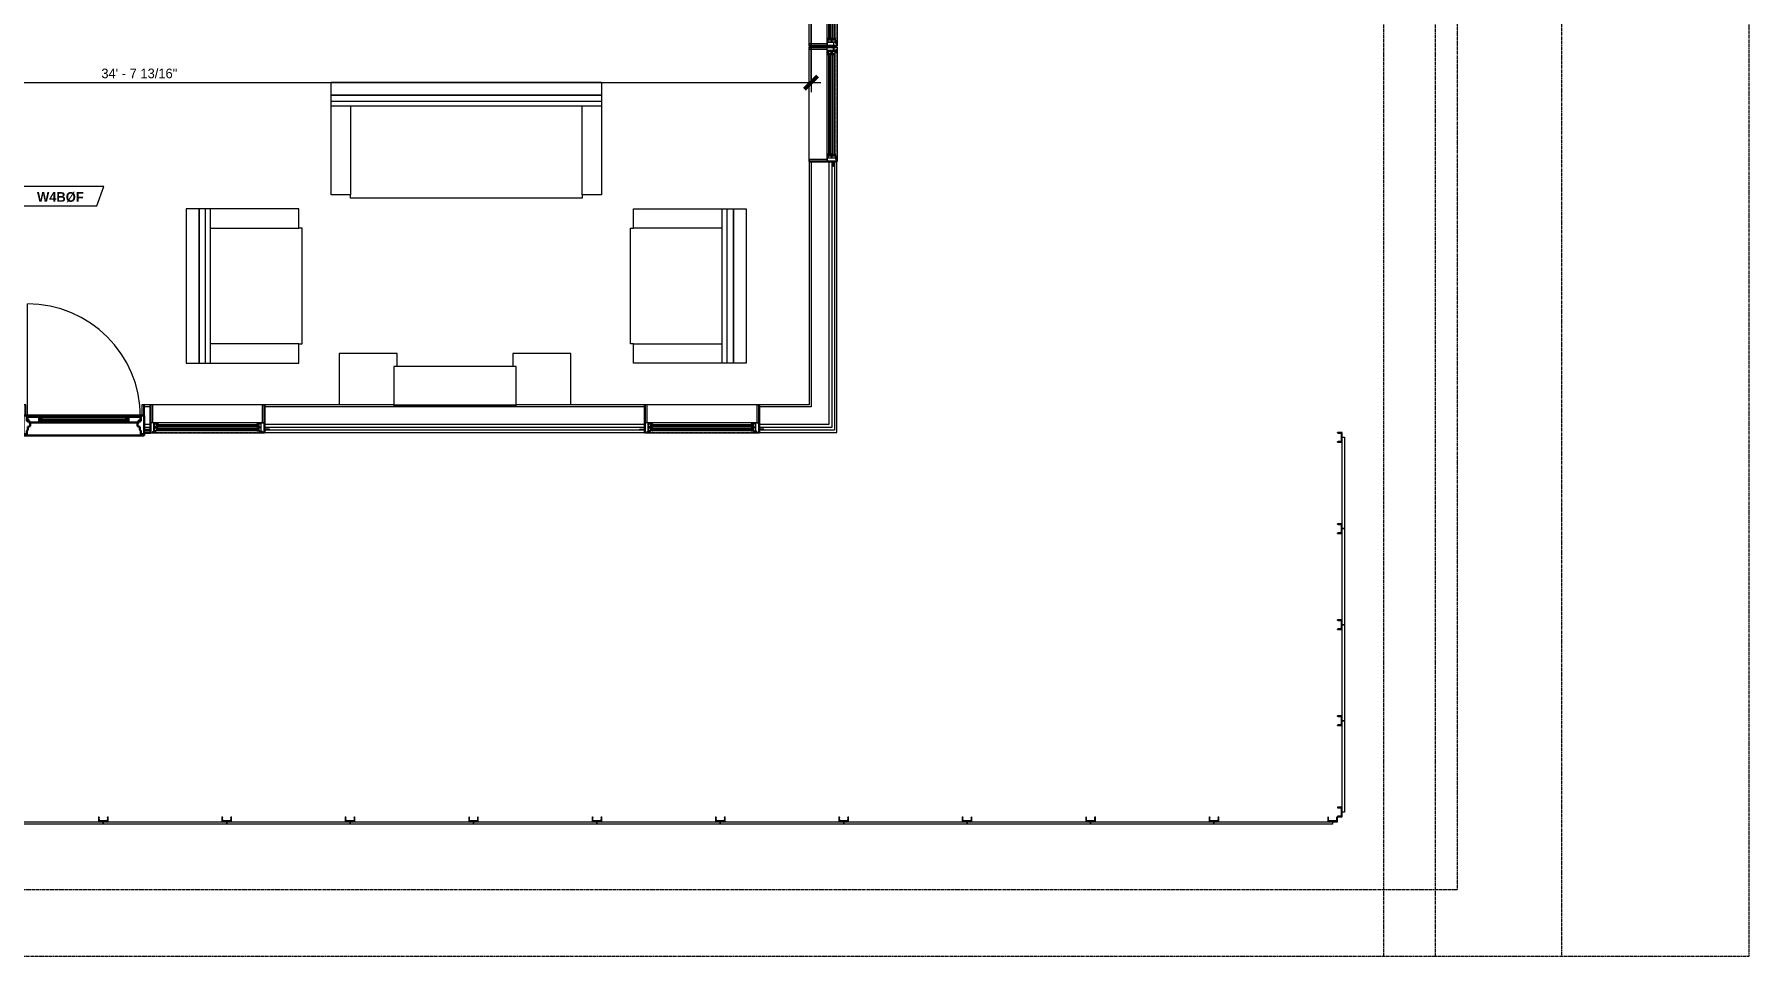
# Model space of a CAD drawing. Header units: inches. Extents: x -4010 to -1814, y 9846 to 12241.
# Drawn here: x -2346 to -1814, y 9846 to 10133 of the extents above; entities that cross this region are included whole.
import ezdxf

# ---------------------------------------------------------------- set-up
doc = ezdxf.new("R2010")
doc.units = ezdxf.units.IN
doc.header["$MEASUREMENT"] = 0
for name, pattern in [('Aligning Line 1_8_', [0.25, 0.125, -0.125]), ('Aligning Line 1_8__2_', [0.25, 0.125, -0.125]), ('Dash', [0.25, 0.125, -0.125])]:
    doc.linetypes.add(name, pattern=pattern)
for name, color, linetype, lineweight in [('0-1', 7, 'Continuous', 5), ('0-2', 7, 'Continuous', 9), ('A-ANNO-DIMS', 211, 'Continuous', 9), ('A-ANNO-DIMS-32', 211, 'Continuous', 9), ('A-DETL-GENF-HDLN-1', 7, 'Dash', 9), ('A-DETL-GENF-HDLN-2', 1, 'Continuous', 18), ('A-DOOR-1', 7, 'Continuous', 9), ('A-DOOR-2', 10, 'Continuous', 30), ('A-DOOR-FRAM-1', 7, 'Continuous', 9), ('A-DOOR-FRAM-2', 10, 'Continuous', 30), ('A-DOOR-GLAZ-1', 7, 'Continuous', 9), ('A-GLAZ', 151, 'Continuous', 18), ('A-GLAZ-1', 10, 'Continuous', 30), ('A-GLAZ-2', 7, 'Continuous', 9), ('A-GLAZ-CURT-1', 7, 'Continuous', 9), ('A-GLAZ-CWMG-1', 7, 'Continuous', 9), ('A-WALL-1', 7, 'Continuous', 9), ('A-WALL-2', 250, 'Continuous', 18), ('A-WALL-IDEN', 211, 'Continuous', 9), ('G-ANNO-SYMB', 111, 'Aligning Line 1_8_', 9), ('G-ANNO-SYMB-1', 147, 'Aligning Line 1_8_', 9), ('G-ANNO-SYMB-2', 147, 'Aligning Line 1_8__2_', 9), ('I-FURN', 30, 'Continuous', 9)]:
    doc.layers.add(name, color=color, linetype=linetype, lineweight=lineweight)
doc.styles.add('Century Gothic', font='ufonts.com_century-gothic.ttf', dxfattribs={"height": 3})
doc.styles.add('Century Gothic_B_1', font='GOTHICB.TTF', dxfattribs={"height": 3})
doc.dimstyles.new('OD_1__HACK_2', dxfattribs={"dimscale": 12, "dimtxt": 3.132505, "dimasz": 0.333333, "dimexe": 0.25, "dimexo": 0.166667, "dimgap": 0.041667, "dimtad": 1, "dimdec": 4, "dimrnd": 0.0625, "dimzin": 3, "dimdsep": 46, "dimlunit": 4, "dimtxsty": 'Century Gothic', "dimblk1": 'OBLIQUE', "dimblk2": 'OBLIQUE', "dimsah": 1, "dimcen": 0.09, "dimdle": 0.25, "dimazin": 0, "dimtfac": 1, "dimtdec": 4, "dimtix": 1, "dimtmove": 0, "dimatfit": 3, "dimfxl": 1, "dimtvp": 1, "dimtfill": 1, "dimfrac": 2, "dimtolj": 1, "dimtzin": 0, "dimarcsym": 2})

# ---------------------------------------------------------------- blocks, each defined once
blk = doc.blocks.new('Bayer Built Door - 37-1_2__ x 81-3_4__ - 1st floor-3089957-UNIT PLANS - 1ST FLOOR')
at = {"layer": 'A-DOOR-1'}
blk.add_line((17.56, -0.53), (17.56, -35.66), dxfattribs=at)
blk.add_arc((17.56, -0.53), 35.13, 180, 270, dxfattribs=at)
at = {"layer": 'A-DOOR-2'}
for p, q in [((-16.95, 0.54), (-17.56, 0.53)), ((-17.56, 0.53), (-17.56, -0.53)), ((-16.95, 1.19), (-16.95, 0.54)), ((-16.95, 1.19), (-13.13, 1.19)), ((-13.87, 0.78), (-13.13, 0.78)), ((-13.87, -0.53), (-13.87, 0.78)), ((-13.13, 0.03), (-13.87, 0.03)), ((-13.13, 0.87), (-13.16, 1.19)), ((13.12, 1.19), (-13.13, 1.19)), ((-13.13, 0.78), (-13.13, 0.87)), ((-13.13, -0.03), (-13.13, 0.03)), ((13.12, 0.87), (13.16, 1.19)), ((13.12, 0.78), (13.12, 0.87)), ((13.87, 0.78), (13.12, 0.78)), ((13.12, 0.03), (13.87, 0.03)), ((13.12, -0.03), (13.12, 0.03)), ((16.95, 1.19), (13.12, 1.19)), ((13.87, -0.53), (13.87, 0.78)), ((16.95, 1.19), (16.95, 0.54)), ((16.95, 0.54), (17.56, 0.53)), ((17.56, 0.53), (17.56, -0.53)), ((-17.56, -0.53), (-13.13, -0.53)), ((-13.87, -0.47), (-13.36, -0.47)), ((-13.87, -0.53), (-13.87, -0.47)), ((-13.36, -0.47), (-13.16, -0.22)), ((-13.16, -0.22), (-13.13, -0.03)), ((13.12, -0.53), (-13.13, -0.53)), ((13.16, -0.22), (13.12, -0.03)), ((17.56, -0.53), (13.12, -0.53)), ((13.36, -0.47), (13.16, -0.22)), ((13.87, -0.47), (13.36, -0.47)), ((13.87, -0.53), (13.87, -0.47))]:
    blk.add_line(p, q, dxfattribs=at)
at = {"layer": 'A-DOOR-FRAM-1'}
for p, q in [((-18, -1), (-18.63, -1)), ((-18.63, -1), (-18.63, -4.31)), ((-18.63, -4.31), (-18, -4.31)), ((-18, -4.31), (-18, -1)), ((18.62, -1), (18, -1)), ((18, -1), (18, -4.31)), ((18, -4.31), (18.62, -4.31)), ((18.62, -4.31), (18.62, -1))]:
    blk.add_line(p, q, dxfattribs=at)
at = {"layer": 'A-DOOR-FRAM-2'}
for p, q in [((-20.38, 3.56), (-18.75, 3.56)), ((18.75, 5.22), (-18.75, 5.22)), ((-18.75, 5.22), (-18.75, 4.31)), ((-18.75, 4.87), (-18.75, -1)), ((-18.75, 4.87), (-17.72, 4.87)), ((-17.72, 3.75), (-17.72, 4.87)), ((-17.38, 3.51), (-17.72, 3.75)), ((-17.72, 0.78), (-17.14, 0.78)), ((-17.72, -1), (-17.72, 0.78)), ((-17.38, 2.51), (-17.38, 3.51)), ((-16.69, 2.36), (-17.38, 2.51)), ((-17.14, 0.78), (-17.14, 1.22)), ((-17.14, 1.22), (-16.69, 1.22)), ((-16.69, 1.22), (-16.69, 2.36)), ((16.69, 2.36), (17.38, 2.51)), ((16.69, 1.22), (16.69, 2.36)), ((17.14, 1.22), (16.69, 1.22)), ((17.14, 0.78), (17.14, 1.22)), ((17.72, 0.78), (17.14, 0.78)), ((17.38, 3.51), (17.72, 3.75)), ((17.38, 2.51), (17.38, 3.51)), ((17.72, 3.75), (17.72, 4.87)), ((18.75, 4.87), (17.72, 4.87)), ((17.72, -1), (17.72, 0.78)), ((18.75, 4.31), (18.75, 5.22)), ((18.75, 4.87), (18.75, -1)), ((20.37, 3.56), (18.75, 3.56)), ((-18.37, -1), (-18.75, -1)), ((-18.75, -1), (-17.72, -1)), ((-18.75, -1), (-18.63, -1)), ((-18, -1), (18, -1)), ((18.75, -1), (17.72, -1)), ((18.62, -1), (18.75, -1))]:
    blk.add_line(p, q, dxfattribs=at)
at = {"layer": 'A-DOOR-GLAZ-1'}
for p, q in [((-13.13, 0.62), (-13.87, 0.62)), ((-13.87, 0.19), (-13.13, 0.19)), ((-13.66, 0.62), (-13.66, 0.19)), ((13.12, 0.78), (-13.13, 0.78)), ((13.12, 0.62), (-13.13, 0.62)), ((13.12, 0.19), (-13.13, 0.19)), ((13.12, 0.03), (-13.13, 0.03)), ((13.12, 0.62), (13.87, 0.62)), ((13.87, 0.19), (13.12, 0.19)), ((13.66, 0.62), (13.66, 0.19))]:
    blk.add_line(p, q, dxfattribs=at)
blk = doc.blocks.new('Window-Double_Hung-Marvin-Essential - ESDH3066 - 1st Floor-3090191-UNIT PLANS - 1ST FLOOR')
at = {"layer": 'A-DETL-GENF-HDLN-1'}
blk.add_line((16.1, 4.34), (-16.5, 4.34), dxfattribs=at)
at = {"layer": 'A-DETL-GENF-HDLN-2'}
for p, q in [((-19.25, 3.36), (-19.25, 3.31)), ((-17.75, 3.36), (-19.25, 3.36)), ((-19.25, 3.31), (-17.9, 3.31)), ((-17.9, 3.31), (-17.9, 3.2)), ((-17.9, 3.2), (-17.75, 3.2)), ((-17.75, 4.41), (-17.16, 4.41)), ((-17.75, 4.41), (-17.75, 1.31)), ((-16.72, 1.31), (-17.75, 1.31)), ((-17.08, 4), (-17.16, 4.41)), ((-17.13, 1.28), (-17.13, -4.31)), ((-17.08, 4), (-16.19, 4)), ((-16.85, 4.37), (-16.85, 4)), ((-16.3, 4.37), (-16.85, 4.37)), ((-16.38, 3.9), (-16.72, 3.9)), ((-16.72, 3.9), (-16.72, 1.31)), ((-15.34, 3.81), (-16.56, 3.81)), ((-16.56, 2.87), (-16.56, 3.81)), ((-16.56, 2.87), (-15.34, 2.87)), ((-15.34, 2.59), (-16.56, 2.59)), ((-16.56, 1.66), (-16.56, 2.59)), ((-16.56, 1.66), (-15.34, 1.66)), ((-16.38, 4), (-16.38, 3.9)), ((-16.3, 4.14), (-16.3, 4.37)), ((-16.18, 4.14), (-16.3, 4.14)), ((-16.19, 4.09), (-16.1, 4.09)), ((-16.19, 4), (-16.19, 4.09)), ((-16.18, 4.34), (-16.1, 4.34)), ((-16.18, 4.34), (-16.18, 4.14)), ((-16.1, 4.09), (-16.1, 4.34)), ((-15.94, 2.99), (-15.94, 3.71)), ((-15.94, 3.71), (-15.28, 3.71)), ((-15.28, 2.99), (-15.94, 2.99)), ((-15.94, 1.77), (-15.94, 2.49)), ((-15.94, 2.49), (-15.28, 2.49)), ((-15.28, 1.77), (-15.94, 1.77)), ((-15.84, 3.01), (-15.84, 3.7)), ((-15.84, 1.79), (-15.84, 2.48)), ((-15.54, 3.13), (-15.54, 3.57)), ((-15.54, 1.92), (-15.54, 2.35)), ((-15.34, 3.81), (-15.28, 3.75)), ((-15.34, 2.87), (-15.28, 2.94)), ((-15.34, 2.59), (-15.28, 2.53)), ((-15.34, 1.66), (-15.28, 1.72)), ((-15.28, 3.71), (-15.28, 3.75)), ((-15.28, 2.94), (-15.28, 2.99)), ((-15.28, 2.49), (-15.28, 2.53)), ((-15.28, 1.72), (-15.28, 1.77)), ((15.34, 3.81), (15.28, 3.75)), ((15.28, 3.71), (15.28, 3.75)), ((15.94, 3.71), (15.28, 3.71)), ((15.28, 2.94), (15.28, 2.99)), ((15.28, 2.99), (15.94, 2.99)), ((15.34, 2.87), (15.28, 2.94)), ((15.34, 2.59), (15.28, 2.53)), ((15.28, 2.49), (15.28, 2.53)), ((15.94, 2.49), (15.28, 2.49)), ((15.28, 1.72), (15.28, 1.77)), ((15.28, 1.77), (15.94, 1.77)), ((15.34, 1.66), (15.28, 1.72)), ((15.34, 3.81), (16.56, 3.81)), ((16.56, 2.87), (15.34, 2.87)), ((15.34, 2.59), (16.56, 2.59)), ((16.56, 1.66), (15.34, 1.66)), ((15.54, 3.13), (15.54, 3.57)), ((15.54, 1.92), (15.54, 2.35)), ((15.84, 3.01), (15.84, 3.7)), ((15.84, 1.79), (15.84, 2.48)), ((15.94, 2.99), (15.94, 3.71)), ((15.94, 1.77), (15.94, 2.49)), ((16.18, 4.34), (16.1, 4.34)), ((16.1, 4.09), (16.1, 4.34)), ((16.19, 4.09), (16.1, 4.09)), ((16.18, 4.34), (16.18, 4.14)), ((16.18, 4.14), (16.3, 4.14)), ((16.19, 4), (16.19, 4.09)), ((17.08, 4), (16.19, 4)), ((16.3, 4.14), (16.3, 4.37)), ((16.3, 4.37), (16.85, 4.37)), ((16.38, 4), (16.38, 3.9)), ((16.38, 3.9), (16.72, 3.9)), ((16.56, 2.87), (16.56, 3.81)), ((16.56, 1.66), (16.56, 2.59)), ((16.72, 3.9), (16.72, 1.31)), ((16.72, 1.31), (17.75, 1.31)), ((16.85, 4.37), (16.85, 4)), ((17.08, 4), (17.16, 4.41)), ((17.12, -4.31), (17.12, 1.28)), ((17.75, 4.41), (17.16, 4.41)), ((17.75, 4.41), (17.75, 1.31)), ((17.75, 3.36), (19.25, 3.36)), ((17.9, 3.2), (17.75, 3.2)), ((17.9, 3.31), (17.9, 3.2)), ((19.25, 3.31), (17.9, 3.31)), ((19.25, 3.36), (19.25, 3.31)), ((-17.13, -4.31), (-17.75, -4.31)), ((17.12, -4.31), (17.75, -4.31))]:
    blk.add_line(p, q, dxfattribs=at)
at = {"layer": 'A-GLAZ'}
for p, q in [((15.84, 3.7), (-15.84, 3.7)), ((15.84, 3.57), (-15.84, 3.57)), ((15.84, 3.13), (-15.84, 3.13)), ((15.84, 3.01), (-15.84, 3.01)), ((15.84, 2.48), (-15.84, 2.48)), ((15.84, 2.35), (-15.84, 2.35)), ((15.84, 1.92), (-15.84, 1.92)), ((15.84, 1.79), (-15.84, 1.79))]:
    blk.add_line(p, q, dxfattribs=at)
at = {"layer": 'A-GLAZ-1'}
for p, q in [((-17.75, 4.41), (-17.75, 1.31)), ((-17.75, 1.28), (-17.75, -4.31)), ((17.75, 1.31), (17.75, 4.41)), ((17.75, -4.31), (17.75, 1.28))]:
    blk.add_line(p, q, dxfattribs=at)
at = {"layer": 'A-GLAZ-2'}
for p, q in [((17.75, 4.41), (-17.75, 4.41)), ((-17.75, 1.31), (17.75, 1.31)), ((19.62, 4.56), (17.75, 4.56)), ((17.75, 4.56), (17.75, 4.41)), ((17.75, 4.31), (19.62, 4.31)), ((19.62, 4.31), (19.62, 4.56)), ((-17.75, -4.31), (17.75, -4.31))]:
    blk.add_line(p, q, dxfattribs=at)
blk = doc.blocks.new('Window-Double_Hung-Marvin-Essential - ESDH3066 - 1st Floor-3090113-UNIT PLANS - 1ST FLOOR')
at = {"layer": 'A-DETL-GENF-HDLN-1'}
blk.add_line((16.1, 4.34), (-16.5, 4.34), dxfattribs=at)
at = {"layer": 'A-DETL-GENF-HDLN-2'}
for p, q in [((-19.25, 3.36), (-19.25, 3.31)), ((-17.75, 3.36), (-19.25, 3.36)), ((-19.25, 3.31), (-17.9, 3.31)), ((-17.9, 3.31), (-17.9, 3.2)), ((-17.9, 3.2), (-17.75, 3.2)), ((-17.75, 4.41), (-17.16, 4.41)), ((-17.75, 4.41), (-17.75, 1.31)), ((-16.72, 1.31), (-17.75, 1.31)), ((-17.08, 4), (-17.16, 4.41)), ((-17.13, 1.28), (-17.13, -4.31)), ((-17.08, 4), (-16.19, 4)), ((-16.85, 4.37), (-16.85, 4)), ((-16.3, 4.37), (-16.85, 4.37)), ((-16.38, 3.9), (-16.72, 3.9)), ((-16.72, 3.9), (-16.72, 1.31)), ((-15.34, 3.81), (-16.56, 3.81)), ((-16.56, 2.87), (-16.56, 3.81)), ((-16.56, 2.87), (-15.34, 2.87)), ((-15.34, 2.59), (-16.56, 2.59)), ((-16.56, 1.66), (-16.56, 2.59)), ((-16.56, 1.66), (-15.34, 1.66)), ((-16.38, 4), (-16.38, 3.9)), ((-16.3, 4.14), (-16.3, 4.37)), ((-16.18, 4.14), (-16.3, 4.14)), ((-16.19, 4.09), (-16.1, 4.09)), ((-16.19, 4), (-16.19, 4.09)), ((-16.18, 4.34), (-16.1, 4.34)), ((-16.18, 4.34), (-16.18, 4.14)), ((-16.1, 4.09), (-16.1, 4.34)), ((-15.94, 2.99), (-15.94, 3.71)), ((-15.94, 3.71), (-15.28, 3.71)), ((-15.28, 2.99), (-15.94, 2.99)), ((-15.94, 1.77), (-15.94, 2.49)), ((-15.94, 2.49), (-15.28, 2.49)), ((-15.28, 1.77), (-15.94, 1.77)), ((-15.84, 3.01), (-15.84, 3.7)), ((-15.84, 1.79), (-15.84, 2.48)), ((-15.54, 3.13), (-15.54, 3.57)), ((-15.54, 1.92), (-15.54, 2.35)), ((-15.34, 3.81), (-15.28, 3.75)), ((-15.34, 2.87), (-15.28, 2.94)), ((-15.34, 2.59), (-15.28, 2.53)), ((-15.34, 1.66), (-15.28, 1.72)), ((-15.28, 3.71), (-15.28, 3.75)), ((-15.28, 2.94), (-15.28, 2.99)), ((-15.28, 2.49), (-15.28, 2.53)), ((-15.28, 1.72), (-15.28, 1.77)), ((15.34, 3.81), (15.28, 3.75)), ((15.28, 3.71), (15.28, 3.75)), ((15.94, 3.71), (15.28, 3.71)), ((15.28, 2.94), (15.28, 2.99)), ((15.28, 2.99), (15.94, 2.99)), ((15.34, 2.87), (15.28, 2.94)), ((15.34, 2.59), (15.28, 2.53)), ((15.28, 2.49), (15.28, 2.53)), ((15.94, 2.49), (15.28, 2.49)), ((15.28, 1.72), (15.28, 1.77)), ((15.28, 1.77), (15.94, 1.77)), ((15.34, 1.66), (15.28, 1.72)), ((15.34, 3.81), (16.56, 3.81)), ((16.56, 2.87), (15.34, 2.87)), ((15.34, 2.59), (16.56, 2.59)), ((16.56, 1.66), (15.34, 1.66)), ((15.54, 3.13), (15.54, 3.57)), ((15.54, 1.92), (15.54, 2.35)), ((15.84, 3.01), (15.84, 3.7)), ((15.84, 1.79), (15.84, 2.48)), ((15.94, 2.99), (15.94, 3.71)), ((15.94, 1.77), (15.94, 2.49)), ((16.18, 4.34), (16.1, 4.34)), ((16.1, 4.09), (16.1, 4.34)), ((16.19, 4.09), (16.1, 4.09)), ((16.18, 4.34), (16.18, 4.14)), ((16.18, 4.14), (16.3, 4.14)), ((16.19, 4), (16.19, 4.09)), ((17.08, 4), (16.19, 4)), ((16.3, 4.14), (16.3, 4.37)), ((16.3, 4.37), (16.85, 4.37)), ((16.38, 4), (16.38, 3.9)), ((16.38, 3.9), (16.72, 3.9)), ((16.56, 2.87), (16.56, 3.81)), ((16.56, 1.66), (16.56, 2.59)), ((16.72, 3.9), (16.72, 1.31)), ((16.72, 1.31), (17.75, 1.31)), ((16.85, 4.37), (16.85, 4)), ((17.08, 4), (17.16, 4.41)), ((17.12, -4.31), (17.12, 1.28)), ((17.75, 4.41), (17.16, 4.41)), ((17.75, 4.41), (17.75, 1.31)), ((17.75, 3.36), (19.25, 3.36)), ((17.9, 3.2), (17.75, 3.2)), ((17.9, 3.31), (17.9, 3.2)), ((19.25, 3.31), (17.9, 3.31)), ((19.25, 3.36), (19.25, 3.31)), ((-17.13, -4.31), (-17.75, -4.31)), ((17.12, -4.31), (17.75, -4.31))]:
    blk.add_line(p, q, dxfattribs=at)
at = {"layer": 'A-GLAZ'}
for p, q in [((15.84, 3.7), (-15.84, 3.7)), ((15.84, 3.57), (-15.84, 3.57)), ((15.84, 3.13), (-15.84, 3.13)), ((15.84, 3.01), (-15.84, 3.01)), ((15.84, 2.48), (-15.84, 2.48)), ((15.84, 2.35), (-15.84, 2.35)), ((15.84, 1.92), (-15.84, 1.92)), ((15.84, 1.79), (-15.84, 1.79))]:
    blk.add_line(p, q, dxfattribs=at)
at = {"layer": 'A-GLAZ-1'}
for p, q in [((-17.75, 4.41), (-17.75, 1.31)), ((-17.75, 1.28), (-17.75, -4.31)), ((17.75, 1.31), (17.75, 4.41)), ((17.75, -4.31), (17.75, 1.28))]:
    blk.add_line(p, q, dxfattribs=at)
at = {"layer": 'A-GLAZ-2'}
for p, q in [((17.75, 4.41), (-17.75, 4.41)), ((-17.75, 1.31), (17.75, 1.31)), ((-17.75, -4.31), (17.75, -4.31))]:
    blk.add_line(p, q, dxfattribs=at)
blk = doc.blocks.new('Window-Double_Hung-Marvin-Essential - ESDH3066 - 1st Floor-V9-UNIT PLANS - 1ST FLOOR')
at = {"layer": 'A-DETL-GENF-HDLN-1'}
blk.add_line((16.1, -4.34), (-16.5, -4.34), dxfattribs=at)
at = {"layer": 'A-DETL-GENF-HDLN-2'}
for p, q in [((-17.13, 4.31), (-17.75, 4.31)), ((-17.13, -1.28), (-17.13, 4.31)), ((17.12, 4.31), (17.75, 4.31)), ((17.12, 4.31), (17.12, -1.28)), ((-19.25, -3.36), (-19.25, -3.31)), ((-19.25, -3.31), (-17.9, -3.31)), ((-17.75, -3.36), (-19.25, -3.36)), ((-17.9, -3.31), (-17.9, -3.2)), ((-17.9, -3.2), (-17.75, -3.2)), ((-16.72, -1.31), (-17.75, -1.31)), ((-17.75, -4.41), (-17.75, -1.31)), ((-17.75, -4.41), (-17.16, -4.41)), ((-17.08, -4), (-17.16, -4.41)), ((-17.08, -4), (-16.19, -4)), ((-16.85, -4.37), (-16.85, -4)), ((-16.3, -4.37), (-16.85, -4.37)), ((-16.72, -3.9), (-16.72, -1.31)), ((-16.38, -3.9), (-16.72, -3.9)), ((-16.56, -1.66), (-15.34, -1.66)), ((-16.56, -1.66), (-16.56, -2.59)), ((-15.34, -2.59), (-16.56, -2.59)), ((-16.56, -2.88), (-15.34, -2.88)), ((-16.56, -2.88), (-16.56, -3.81)), ((-15.34, -3.81), (-16.56, -3.81)), ((-16.38, -4), (-16.38, -3.9)), ((-16.18, -4.14), (-16.3, -4.14)), ((-16.3, -4.14), (-16.3, -4.37)), ((-16.19, -4), (-16.19, -4.09)), ((-16.19, -4.09), (-16.1, -4.09)), ((-16.18, -4.34), (-16.18, -4.14)), ((-16.18, -4.34), (-16.1, -4.34)), ((-16.1, -4.09), (-16.1, -4.34)), ((-15.28, -1.77), (-15.94, -1.77)), ((-15.94, -1.77), (-15.94, -2.49)), ((-15.94, -2.49), (-15.28, -2.49)), ((-15.28, -2.99), (-15.94, -2.99)), ((-15.94, -2.99), (-15.94, -3.71)), ((-15.94, -3.71), (-15.28, -3.71)), ((-15.84, -1.79), (-15.84, -2.48)), ((-15.84, -3.01), (-15.84, -3.7)), ((-15.54, -1.92), (-15.54, -2.35)), ((-15.54, -3.13), (-15.54, -3.57)), ((-15.34, -1.66), (-15.28, -1.72)), ((-15.34, -2.59), (-15.28, -2.53)), ((-15.34, -2.88), (-15.28, -2.94)), ((-15.34, -3.81), (-15.28, -3.75)), ((-15.28, -1.72), (-15.28, -1.77)), ((-15.28, -2.49), (-15.28, -2.53)), ((-15.28, -2.94), (-15.28, -2.99)), ((-15.28, -3.71), (-15.28, -3.75)), ((15.34, -1.66), (15.28, -1.72)), ((15.28, -1.72), (15.28, -1.77)), ((15.28, -1.77), (15.94, -1.77)), ((15.28, -2.49), (15.28, -2.53)), ((15.94, -2.49), (15.28, -2.49)), ((15.34, -2.59), (15.28, -2.53)), ((15.34, -2.88), (15.28, -2.94)), ((15.28, -2.94), (15.28, -2.99)), ((15.28, -2.99), (15.94, -2.99)), ((15.28, -3.71), (15.28, -3.75)), ((15.94, -3.71), (15.28, -3.71)), ((15.34, -3.81), (15.28, -3.75)), ((16.56, -1.66), (15.34, -1.66)), ((15.34, -2.59), (16.56, -2.59)), ((16.56, -2.88), (15.34, -2.88)), ((15.34, -3.81), (16.56, -3.81)), ((15.54, -1.92), (15.54, -2.35)), ((15.54, -3.13), (15.54, -3.57)), ((15.84, -1.79), (15.84, -2.48)), ((15.84, -3.01), (15.84, -3.7)), ((15.94, -1.77), (15.94, -2.49)), ((15.94, -2.99), (15.94, -3.71)), ((16.19, -4.09), (16.1, -4.09)), ((16.1, -4.09), (16.1, -4.34)), ((16.18, -4.34), (16.1, -4.34)), ((16.18, -4.34), (16.18, -4.14)), ((16.18, -4.14), (16.3, -4.14)), ((17.08, -4), (16.19, -4)), ((16.19, -4), (16.19, -4.09)), ((16.3, -4.14), (16.3, -4.37)), ((16.3, -4.37), (16.85, -4.37)), ((16.38, -4), (16.38, -3.9)), ((16.38, -3.9), (16.72, -3.9)), ((16.56, -1.66), (16.56, -2.59)), ((16.56, -2.88), (16.56, -3.81)), ((16.72, -3.9), (16.72, -1.31)), ((16.72, -1.31), (17.75, -1.31)), ((16.85, -4.37), (16.85, -4)), ((17.08, -4), (17.16, -4.41)), ((17.75, -4.41), (17.16, -4.41)), ((17.75, -4.41), (17.75, -1.31)), ((17.9, -3.2), (17.75, -3.2)), ((17.75, -3.36), (19.25, -3.36)), ((17.9, -3.31), (17.9, -3.2)), ((19.25, -3.31), (17.9, -3.31)), ((19.25, -3.36), (19.25, -3.31))]:
    blk.add_line(p, q, dxfattribs=at)
at = {"layer": 'A-GLAZ'}
for p, q in [((15.84, -1.79), (-15.84, -1.79)), ((15.84, -1.92), (-15.84, -1.92)), ((15.84, -2.35), (-15.84, -2.35)), ((15.84, -2.48), (-15.84, -2.48)), ((15.84, -3.01), (-15.84, -3.01)), ((15.84, -3.13), (-15.84, -3.13)), ((15.84, -3.57), (-15.84, -3.57)), ((15.84, -3.7), (-15.84, -3.7))]:
    blk.add_line(p, q, dxfattribs=at)
at = {"layer": 'A-GLAZ-1'}
for p, q in [((-17.75, -1.28), (-17.75, 4.31)), ((17.75, 4.31), (17.75, -1.28)), ((-17.75, -4.41), (-17.75, -1.31)), ((17.75, -1.31), (17.75, -4.41))]:
    blk.add_line(p, q, dxfattribs=at)
at = {"layer": 'A-GLAZ-2'}
for p, q in [((-17.75, 4.31), (17.75, 4.31)), ((-17.75, -1.31), (17.75, -1.31)), ((17.75, -4.41), (-17.75, -4.41)), ((17.75, -4.31), (18.25, -4.31)), ((17.75, -4.56), (17.75, -4.41)), ((19.62, -4.56), (17.75, -4.56)), ((19.62, -4.41), (19.62, -4.56))]:
    blk.add_line(p, q, dxfattribs=at)
blk = doc.blocks.new('Window-Double_Hung-Marvin-Essential - ESDH3066 - 1st Floor-3090114-UNIT PLANS - 1ST FLOOR')
at = {"layer": 'A-DETL-GENF-HDLN-1'}
blk.add_line((16.1, -4.34), (-16.5, -4.34), dxfattribs=at)
at = {"layer": 'A-DETL-GENF-HDLN-2'}
for p, q in [((-17.13, 4.31), (-17.75, 4.31)), ((-17.13, -1.28), (-17.13, 4.31)), ((17.12, 4.31), (17.75, 4.31)), ((17.12, 4.31), (17.12, -1.28)), ((-19.25, -3.36), (-19.25, -3.31)), ((-19.25, -3.31), (-17.9, -3.31)), ((-17.75, -3.36), (-19.25, -3.36)), ((-17.9, -3.31), (-17.9, -3.2)), ((-17.9, -3.2), (-17.75, -3.2)), ((-16.72, -1.31), (-17.75, -1.31)), ((-17.75, -4.41), (-17.75, -1.31)), ((-17.75, -4.41), (-17.16, -4.41)), ((-17.08, -4), (-17.16, -4.41)), ((-17.08, -4), (-16.19, -4)), ((-16.85, -4.37), (-16.85, -4)), ((-16.3, -4.37), (-16.85, -4.37)), ((-16.72, -3.9), (-16.72, -1.31)), ((-16.38, -3.9), (-16.72, -3.9)), ((-16.56, -1.66), (-15.34, -1.66)), ((-16.56, -1.66), (-16.56, -2.59)), ((-15.34, -2.59), (-16.56, -2.59)), ((-16.56, -2.88), (-15.34, -2.88)), ((-16.56, -2.88), (-16.56, -3.81)), ((-15.34, -3.81), (-16.56, -3.81)), ((-16.38, -4), (-16.38, -3.9)), ((-16.18, -4.14), (-16.3, -4.14)), ((-16.3, -4.14), (-16.3, -4.37)), ((-16.19, -4), (-16.19, -4.09)), ((-16.19, -4.09), (-16.1, -4.09)), ((-16.18, -4.34), (-16.18, -4.14)), ((-16.18, -4.34), (-16.1, -4.34)), ((-16.1, -4.09), (-16.1, -4.34)), ((-15.28, -1.77), (-15.94, -1.77)), ((-15.94, -1.77), (-15.94, -2.49)), ((-15.94, -2.49), (-15.28, -2.49)), ((-15.28, -2.99), (-15.94, -2.99)), ((-15.94, -2.99), (-15.94, -3.71)), ((-15.94, -3.71), (-15.28, -3.71)), ((-15.84, -1.79), (-15.84, -2.48)), ((-15.84, -3.01), (-15.84, -3.7)), ((-15.54, -1.92), (-15.54, -2.35)), ((-15.54, -3.13), (-15.54, -3.57)), ((-15.34, -1.66), (-15.28, -1.72)), ((-15.34, -2.59), (-15.28, -2.53)), ((-15.34, -2.88), (-15.28, -2.94)), ((-15.34, -3.81), (-15.28, -3.75)), ((-15.28, -1.72), (-15.28, -1.77)), ((-15.28, -2.49), (-15.28, -2.53)), ((-15.28, -2.94), (-15.28, -2.99)), ((-15.28, -3.71), (-15.28, -3.75)), ((15.34, -1.66), (15.28, -1.72)), ((15.28, -1.72), (15.28, -1.77)), ((15.28, -1.77), (15.94, -1.77)), ((15.28, -2.49), (15.28, -2.53)), ((15.94, -2.49), (15.28, -2.49)), ((15.34, -2.59), (15.28, -2.53)), ((15.34, -2.88), (15.28, -2.94)), ((15.28, -2.94), (15.28, -2.99)), ((15.28, -2.99), (15.94, -2.99)), ((15.28, -3.71), (15.28, -3.75)), ((15.94, -3.71), (15.28, -3.71)), ((15.34, -3.81), (15.28, -3.75)), ((16.56, -1.66), (15.34, -1.66)), ((15.34, -2.59), (16.56, -2.59)), ((16.56, -2.88), (15.34, -2.88)), ((15.34, -3.81), (16.56, -3.81)), ((15.54, -1.92), (15.54, -2.35)), ((15.54, -3.13), (15.54, -3.57)), ((15.84, -1.79), (15.84, -2.48)), ((15.84, -3.01), (15.84, -3.7)), ((15.94, -1.77), (15.94, -2.49)), ((15.94, -2.99), (15.94, -3.71)), ((16.19, -4.09), (16.1, -4.09)), ((16.1, -4.09), (16.1, -4.34)), ((16.18, -4.34), (16.1, -4.34)), ((16.18, -4.34), (16.18, -4.14)), ((16.18, -4.14), (16.3, -4.14)), ((17.08, -4), (16.19, -4)), ((16.19, -4), (16.19, -4.09)), ((16.3, -4.14), (16.3, -4.37)), ((16.3, -4.37), (16.85, -4.37)), ((16.38, -4), (16.38, -3.9)), ((16.38, -3.9), (16.72, -3.9)), ((16.56, -1.66), (16.56, -2.59)), ((16.56, -2.88), (16.56, -3.81)), ((16.72, -3.9), (16.72, -1.31)), ((16.72, -1.31), (17.75, -1.31)), ((16.85, -4.37), (16.85, -4)), ((17.08, -4), (17.16, -4.41)), ((17.75, -4.41), (17.16, -4.41)), ((17.75, -4.41), (17.75, -1.31)), ((17.9, -3.2), (17.75, -3.2)), ((17.75, -3.36), (19.25, -3.36)), ((17.9, -3.31), (17.9, -3.2)), ((19.25, -3.31), (17.9, -3.31)), ((19.25, -3.36), (19.25, -3.31))]:
    blk.add_line(p, q, dxfattribs=at)
at = {"layer": 'A-GLAZ'}
for p, q in [((15.84, -1.79), (-15.84, -1.79)), ((15.84, -1.92), (-15.84, -1.92)), ((15.84, -2.35), (-15.84, -2.35)), ((15.84, -2.48), (-15.84, -2.48)), ((15.84, -3.01), (-15.84, -3.01)), ((15.84, -3.13), (-15.84, -3.13)), ((15.84, -3.57), (-15.84, -3.57)), ((15.84, -3.7), (-15.84, -3.7))]:
    blk.add_line(p, q, dxfattribs=at)
at = {"layer": 'A-GLAZ-1'}
for p, q in [((-17.75, -1.28), (-17.75, 4.31)), ((17.75, 4.31), (17.75, -1.28)), ((-17.75, -4.41), (-17.75, -1.31)), ((17.75, -1.31), (17.75, -4.41))]:
    blk.add_line(p, q, dxfattribs=at)
at = {"layer": 'A-GLAZ-2'}
for p, q in [((-17.75, 4.31), (17.75, 4.31)), ((-17.75, -1.31), (17.75, -1.31)), ((17.75, -4.41), (-17.75, -4.41))]:
    blk.add_line(p, q, dxfattribs=at)
blk = doc.blocks.new('Horizontal_Siding - Horizontal_Siding-2907272-UNIT PLANS - 1ST FLOOR')
at = {"layer": 'A-GLAZ-CURT-1'}
for p, q in [((-18.42, 2.25), (18.42, 2.25)), ((-18.42, 1.5), (-18.42, 2.25)), ((16.92, 1.5), (-16.92, 1.5)), ((18.42, 2.25), (18.42, 1.5))]:
    blk.add_line(p, q, dxfattribs=at)
blk = doc.blocks.new('Horizontal_Siding - Horizontal_Siding-2907273-UNIT PLANS - 1ST FLOOR')
at = {"layer": 'A-GLAZ-CURT-1'}
for p, q in [((-19.17, 2.25), (19.17, 2.25)), ((-19.17, 1.5), (-19.17, 2.25)), ((17.67, 1.5), (-17.67, 1.5)), ((19.17, 2.25), (19.17, 1.5))]:
    blk.add_line(p, q, dxfattribs=at)
blk = doc.blocks.new('Rectangular Mullion - RAILING POST-2666422-UNIT PLANS - 1ST FLOOR')
at = {"layer": 'A-GLAZ-CWMG-1'}
for p, q in [((-1.5, -1.5), (-1.5, 0)), ((1.5, 0), (1.5, -1.5)), ((1.5, -1.5), (-1.5, -1.5)), ((-1.29, -0.21), (-1.22, -1.18)), ((-1.22, -1.18), (1.22, -1.18)), ((1.22, -1.18), (1.29, -0.21))]:
    blk.add_line(p, q, dxfattribs=at)
for centre, radius, start, end in [((-1.5, -0.21), 0.211, 359.472, 90), ((1.5, -0.21), 0.21, 90, 180.528)]:
    blk.add_arc(centre, radius, start, end, dxfattribs=at)
blk = doc.blocks.new('Rectangular Mullion - RAILING POST-2806288-UNIT PLANS - 1ST FLOOR')
at = {"layer": 'A-GLAZ-CWMG-1'}
for p, q in [((-3, 0), (-3, -1.5)), ((0, -1.5), (0, 0)), ((-3, -1.5), (0, -1.5)), ((-2.72, -1.18), (-2.79, -0.21)), ((-0.28, -1.18), (-2.72, -1.18)), ((-0.21, -0.21), (-0.28, -1.18))]:
    blk.add_line(p, q, dxfattribs=at)
for centre, radius, start, end in [((-3, -0.21), 0.211, 359.472, 90), ((0, -0.21), 0.21, 90, 180.528)]:
    blk.add_arc(centre, radius, start, end, dxfattribs=at)
blk = doc.blocks.new('Horizontal_Siding - Horizontal_Siding-2867638-UNIT PLANS - 1ST FLOOR')
at = {"layer": 'A-GLAZ-CURT-1'}
for p, q in [((-14.18, -2.25), (-14.18, -1.5)), ((14.18, -2.25), (-14.18, -2.25)), ((-12.68, -1.5), (12.68, -1.5)), ((14.18, -1.5), (14.18, -2.25))]:
    blk.add_line(p, q, dxfattribs=at)
blk = doc.blocks.new('Horizontal_Siding - Horizontal_Siding-2867639-UNIT PLANS - 1ST FLOOR')
at = {"layer": 'A-GLAZ-CURT-1'}
for p, q in [((-14.92, -2.25), (-14.92, -1.5)), ((14.92, -2.25), (-14.92, -2.25)), ((-13.42, -1.5), (13.42, -1.5)), ((14.92, -1.5), (14.92, -2.25))]:
    blk.add_line(p, q, dxfattribs=at)
blk = doc.blocks.new('Rectangular Mullion - RAILING POST-2669761-UNIT PLANS - 1ST FLOOR')
at = {"layer": 'A-GLAZ-CWMG-1'}
for p, q in [((-1.5, 1.5), (1.5, 1.5)), ((-1.5, 0), (-1.5, 1.5)), ((-1.22, 1.18), (-1.29, 0.21)), ((1.22, 1.18), (-1.22, 1.18)), ((1.29, 0.21), (1.22, 1.18)), ((1.5, 1.5), (1.5, 0))]:
    blk.add_line(p, q, dxfattribs=at)
for centre, radius, start, end in [((-1.5, 0.21), 0.21, 270, 0.528), ((1.5, 0.21), 0.211, 179.472, 270)]:
    blk.add_arc(centre, radius, start, end, dxfattribs=at)
blk = doc.blocks.new('Rectangular Mullion - RAILING POST-2680138-UNIT PLANS - 1ST FLOOR')
at = {"layer": 'A-GLAZ-CWMG-1'}
for p, q in [((-3, 1.5), (0, 1.5)), ((-3, 0), (-3, 1.5)), ((-2.72, 1.18), (-2.79, 0.21)), ((-0.28, 1.18), (-2.72, 1.18)), ((-0.21, 0.21), (-0.28, 1.18)), ((0, 1.5), (0, 0))]:
    blk.add_line(p, q, dxfattribs=at)
for centre, radius, start, end in [((-3, 0.21), 0.21, 270, 0.528), ((0, 0.21), 0.211, 179.472, 270)]:
    blk.add_arc(centre, radius, start, end, dxfattribs=at)
blk = doc.blocks.new('Rectangular Mullion - RAILING POST-2806291-UNIT PLANS - 1ST FLOOR')
at = {"layer": 'A-GLAZ-CWMG-1'}
for p, q in [((0, 1.5), (-3, 1.5)), ((-3, 1.5), (-3, 0)), ((-2.79, 0.21), (-2.72, 1.18)), ((-2.72, 1.18), (-0.28, 1.18)), ((-0.28, 1.18), (-0.21, 0.21)), ((0, 0), (0, 1.5))]:
    blk.add_line(p, q, dxfattribs=at)
for centre, start, end in [((-3, 0.21), 270, 0.528), ((0, 0.21), 179.472, 270)]:
    blk.add_arc(centre, 0.21, start, end, dxfattribs=at)
blk = doc.blocks.new('CTR - 1st Phase - Shell_rvt-1-UNIT PLANS - 1ST FLOOR')
at = {"layer": 'A-WALL-1'}
for p, q in [((-2105.45, 10129.24), (-2105.45, 10128.74)), ((-2099.82, 10129.24), (-2099.85, 10129.24)), ((-2099.85, 10128.74), (-2099.82, 10128.74)), ((-2096.82, 10128.74), (-2096.82, 10129.24)), ((-2105.45, 10093.24), (-2105.45, 10017.71)), ((-2099.82, 10093.24), (-2099.85, 10093.24)), ((-2096.82, 10017.71), (-2096.82, 10093.24)), ((-2310.07, 10017.71), (-2311.97, 10017.71)), ((-2311.97, 10017.71), (-2311.97, 10009.09)), ((-2234.43, 10017.71), (-2274.57, 10017.71)), ((-2156.47, 10017.71), (-2196.43, 10017.71)), ((-2105.45, 10017.71), (-2120.97, 10017.71)), ((-2096.82, 10009.84), (-2096.82, 10017.71)), ((-2311.97, 10009.09), (-2311.95, 10009.09)), ((-2310.07, 10012.09), (-2310.07, 10012.12)), ((-2274.57, 10012.12), (-2274.57, 10012.09)), ((-2274.57, 10009.09), (-2156.47, 10009.09)), ((-2156.47, 10012.09), (-2156.47, 10012.12)), ((-2120.97, 10012.12), (-2120.97, 10012.09)), ((-2120.97, 10009.09), (-2096.82, 10009.09)), ((-2096.82, 10009.09), (-2096.82, 10009.84))]:
    blk.add_line(p, q, dxfattribs=at)
at = {"layer": 'A-WALL-2'}
for p, q in [((-2104.82, 10129.24), (-2104.82, 10128.74)), ((-2099.32, 10129.24), (-2099.32, 10128.74)), ((-2098.32, 10129.24), (-2098.32, 10128.74)), ((-2097.57, 10129.24), (-2097.57, 10128.74)), ((-2104.82, 10093.24), (-2104.82, 10017.71)), ((-2099.32, 10093.24), (-2099.32, 10017.71)), ((-2098.32, 10093.24), (-2098.32, 10017.71)), ((-2097.57, 10093.24), (-2097.57, 10017.71)), ((-2310.07, 10017.09), (-2311.97, 10017.09)), ((-2156.47, 10017.09), (-2274.57, 10017.09)), ((-2104.82, 10017.09), (-2120.97, 10017.09)), ((-2104.82, 10017.71), (-2104.82, 10017.09)), ((-2099.32, 10017.71), (-2099.32, 10017.09)), ((-2099.32, 10017.09), (-2099.32, 10011.59)), ((-2098.32, 10017.71), (-2098.32, 10011.59)), ((-2097.57, 10017.71), (-2097.57, 10010.59)), ((-2310.07, 10011.59), (-2311.97, 10011.59)), ((-2310.07, 10010.59), (-2311.97, 10010.59)), ((-2310.07, 10009.84), (-2311.97, 10009.84)), ((-2156.47, 10011.59), (-2274.57, 10011.59)), ((-2156.47, 10010.59), (-2274.57, 10010.59)), ((-2156.47, 10009.84), (-2274.57, 10009.84)), ((-2099.32, 10011.59), (-2120.97, 10011.59)), ((-2098.32, 10010.59), (-2120.97, 10010.59)), ((-2097.57, 10009.84), (-2120.97, 10009.84)), ((-2098.32, 10011.59), (-2098.32, 10010.59)), ((-2097.57, 10010.59), (-2097.57, 10009.84))]:
    blk.add_line(p, q, dxfattribs=at)
at = {"layer": 'G-ANNO-SYMB-1'}
blk.add_line((-1926.95, 12240.76), (-1926.95, 9846.26), dxfattribs=at)
at = {"layer": '0-2'}
for name, p, rotation in [('Window-Double_Hung-Marvin-Essential - ESDH3066 - 1st Floor-V9-UNIT PLANS - 1ST FLOOR', (-2101.14, 10146.99), 89.99999999999882), ('Window-Double_Hung-Marvin-Essential - ESDH3066 - 1st Floor-3090114-UNIT PLANS - 1ST FLOOR', (-2101.14, 10110.99), 89.99999999999882), ('Bayer Built Door - 37-1_2__ x 81-3_4__ - 1st floor-3089957-UNIT PLANS - 1ST FLOOR', (-2330.72, 10013.4), 180), ('Window-Double_Hung-Marvin-Essential - ESDH3066 - 1st Floor-3090191-UNIT PLANS - 1ST FLOOR', (-2292.32, 10013.4), 180), ('Window-Double_Hung-Marvin-Essential - ESDH3066 - 1st Floor-3090113-UNIT PLANS - 1ST FLOOR', (-2138.72, 10013.4), 180), ('Horizontal_Siding - Horizontal_Siding-2867638-UNIT PLANS - 1ST FLOOR', (-1941.32, 9993.41), 89.99999999999952), ('Horizontal_Siding - Horizontal_Siding-2867639-UNIT PLANS - 1ST FLOOR', (-1941.32, 9964.31), 89.99999999999952), ('Horizontal_Siding - Horizontal_Siding-2867639-UNIT PLANS - 1ST FLOOR', (-1941.32, 9934.46), 89.99999999999952), ('Horizontal_Siding - Horizontal_Siding-2867638-UNIT PLANS - 1ST FLOOR', (-1941.32, 9905.36), 89.99999999999952), ('Rectangular Mullion - RAILING POST-2806291-UNIT PLANS - 1ST FLOOR', (-1941.32, 9889.69), 269.9999999999995), ('Horizontal_Siding - Horizontal_Siding-2907273-UNIT PLANS - 1ST FLOOR', (-2343.86, 9889.69), 180), ('Horizontal_Siding - Horizontal_Siding-2907273-UNIT PLANS - 1ST FLOOR', (-2305.52, 9889.69), 180), ('Horizontal_Siding - Horizontal_Siding-2907273-UNIT PLANS - 1ST FLOOR', (-2267.19, 9889.69), 180), ('Horizontal_Siding - Horizontal_Siding-2907273-UNIT PLANS - 1ST FLOOR', (-2228.85, 9889.69), 180), ('Horizontal_Siding - Horizontal_Siding-2907273-UNIT PLANS - 1ST FLOOR', (-2190.51, 9889.69), 180), ('Horizontal_Siding - Horizontal_Siding-2907273-UNIT PLANS - 1ST FLOOR', (-2152.18, 9889.69), 180), ('Horizontal_Siding - Horizontal_Siding-2907273-UNIT PLANS - 1ST FLOOR', (-2113.84, 9889.69), 180), ('Horizontal_Siding - Horizontal_Siding-2907273-UNIT PLANS - 1ST FLOOR', (-2075.5, 9889.69), 180), ('Horizontal_Siding - Horizontal_Siding-2907273-UNIT PLANS - 1ST FLOOR', (-2037.17, 9889.69), 180), ('Horizontal_Siding - Horizontal_Siding-2907273-UNIT PLANS - 1ST FLOOR', (-1998.83, 9889.69), 180), ('Horizontal_Siding - Horizontal_Siding-2907272-UNIT PLANS - 1ST FLOOR', (-1961.24, 9889.69), 180)]:
    blk.add_blockref(name, p, dxfattribs=dict(at, rotation=rotation))
at = {"layer": '0-2', "extrusion": (0, 0, -1), "rotation": 90.0000000000005}
for name, p in [('Rectangular Mullion - RAILING POST-2680138-UNIT PLANS - 1ST FLOOR', (1941.32, 10009.09)), ('Rectangular Mullion - RAILING POST-2669761-UNIT PLANS - 1ST FLOOR', (1941.32, 9979.24)), ('Rectangular Mullion - RAILING POST-2669761-UNIT PLANS - 1ST FLOOR', (1941.32, 9949.39)), ('Rectangular Mullion - RAILING POST-2669761-UNIT PLANS - 1ST FLOOR', (1941.32, 9919.54))]:
    blk.add_blockref(name, p, dxfattribs=at)
at = {"layer": '0-2', "extrusion": (0, 0, -1)}
for p in [(2324.69, 9889.69), (2286.35, 9889.69), (2248.02, 9889.69), (2209.68, 9889.69), (2171.34, 9889.69), (2133.01, 9889.69), (2094.67, 9889.69), (2056.33, 9889.69), (2018, 9889.69), (1979.66, 9889.69)]:
    blk.add_blockref('Rectangular Mullion - RAILING POST-2666422-UNIT PLANS - 1ST FLOOR', p, dxfattribs=at)
at = {"layer": '0-2'}
blk.add_blockref('Rectangular Mullion - RAILING POST-2806288-UNIT PLANS - 1ST FLOOR', (-1941.32, 9889.69), dxfattribs=at)
blk = doc.blocks.new('CTR - 1st Phase - Common Walls_rvt-1-UNIT PLANS - 1ST FLOOR')
at = {"layer": 'G-ANNO-SYMB-1'}
for p, q in [((-1910.96, 12240.76), (-1910.96, 9846.26)), ((-1871.64, 11153.43), (-1871.64, 9846.26))]:
    blk.add_line(p, q, dxfattribs=at)
blk = doc.blocks.new('CTR - 1st Phase -Stairs _ Elevators_rvt-1-UNIT PLANS - 1ST FLOOR')
at = {"layer": 'G-ANNO-SYMB-1'}
blk.add_line((-1910.96, 12240.76), (-1910.96, 9846.26), dxfattribs=at)
blk = doc.blocks.new('CTR - 1st Phase - Structure_rvt-1-UNIT PLANS - 1ST FLOOR')
at = {"layer": 'G-ANNO-SYMB-2'}
for p, q in [((-1910.96, 12240.76), (-1910.96, 9846.26)), ((-1904.06, 12122.03), (-1904.06, 9867.01)), ((-1904.06, 9867.01), (-3864.19, 9867.01))]:
    blk.add_line(p, q, dxfattribs=at)
blk = doc.blocks.new('Entertainment_Center_14771 - Entertainment_Center_14771-V122-UNIT PLANS - 1ST FLOOR')
at = {"layer": 'I-FURN'}
for p, q in [((-18, 10), (-36, 10)), ((-36, 10), (-36, -5.92)), ((-34.85, 10.03), (-35.34, 10.03)), ((-35.34, 10.03), (-35.34, 10)), ((-34.85, 10), (-34.85, 10.03)), ((-18.66, 10.03), (-19.66, 10.03)), ((-19.66, 10.03), (-19.66, 10)), ((19, 6), (-19, 6)), ((-19, 6), (-19, -6)), ((-18.66, 10), (-18.66, 10.03)), ((-18, 6), (-18, 10)), ((36, 10), (18, 10)), ((18, 10), (18, 6)), ((18.66, 10.03), (18.66, 10)), ((19.66, 10.03), (18.66, 10.03)), ((19, -6), (19, 6)), ((19.66, 10), (19.66, 10.03)), ((35.34, 10.03), (34.85, 10.03)), ((34.85, 10.03), (34.85, 10)), ((35.34, 10), (35.34, 10.03)), ((36, -5.92), (36, 10)), ((-19, -6), (19, -6)), ((-19, -6.12), (-19, -6)), ((-19, -6), (19, -6)), ((19, -6.12), (-19, -6.12)), ((19, -6), (19, -6.12))]:
    blk.add_line(p, q, dxfattribs=at)
blk = doc.blocks.new('Couch-Both_Arms-Generic - 1-1372852-UNIT PLANS - 1ST FLOOR')
at = {"layer": 'I-FURN'}
for p, q in [((-42, 17.5), (-36, 17.5)), ((-42, -10), (-42, 17.5)), ((-36, 18.5), (36, 18.5)), ((-36, 17.5), (-36, 18.5)), ((-36, 17.5), (-36, -10)), ((36, 18.5), (36, 17.5)), ((36, 17.5), (42, 17.5)), ((36, -10), (36, 17.5)), ((42, 17.5), (42, -10)), ((-42, -10), (42, -10)), ((-42, -13.5), (-42, -10)), ((42, -10), (42, -13.5)), ((-42, -11.5), (42, -11.5)), ((-42, -13.5), (42, -13.5)), ((-42, -17.5), (-42, -13.5)), ((42, -13.5), (-42, -13.5)), ((42, -13.5), (42, -17.5)), ((42, -17.5), (-42, -17.5))]:
    blk.add_line(p, q, dxfattribs=at)
blk = doc.blocks.new('Couch-Both_Arms-Generic - 2-1352635-UNIT PLANS - 1ST FLOOR')
at = {"layer": 'I-FURN'}
for p, q in [((24, 17.5), (-24, 17.5)), ((-24, 17.5), (-24, 13.5)), ((24, 13.5), (24, 17.5)), ((-24, 13.5), (24, 13.5)), ((24, 13.5), (-24, 13.5)), ((-24, 13.5), (-24, 10)), ((-24, 11.5), (24, 11.5)), ((24, 10), (24, 13.5)), ((-24, 10), (-24, -17.5)), ((-24, 10), (24, 10)), ((-18, -17.5), (-18, 10)), ((18, 10), (18, -17.5)), ((24, -17.5), (24, 10)), ((-24, -17.5), (-18, -17.5)), ((-18, -17.5), (-18, -18.5)), ((-18, -18.5), (18, -18.5)), ((18, -18.5), (18, -17.5)), ((18, -17.5), (24, -17.5))]:
    blk.add_line(p, q, dxfattribs=at)
blk = doc.blocks.new('Couch-Both_Arms-Generic - 2-1523460-UNIT PLANS - 1ST FLOOR')
at = {"layer": 'I-FURN'}
for p, q in [((-24, 17.5), (-18, 17.5)), ((-24, -10), (-24, 17.5)), ((-18, 18.5), (18, 18.5)), ((-18, 17.5), (-18, 18.5)), ((-18, 17.5), (-18, -10)), ((18, 18.5), (18, 17.5)), ((18, 17.5), (24, 17.5)), ((18, -10), (18, 17.5)), ((24, 17.5), (24, -10)), ((-24, -10), (24, -10)), ((-24, -13.5), (-24, -10)), ((24, -10), (24, -13.5)), ((-24, -11.5), (24, -11.5)), ((-24, -13.5), (24, -13.5)), ((-24, -17.5), (-24, -13.5)), ((24, -13.5), (-24, -13.5)), ((24, -13.5), (24, -17.5)), ((24, -17.5), (-24, -17.5))]:
    blk.add_line(p, q, dxfattribs=at)
blk = doc.blocks.new('DIMBLOCK148-UNIT PLANS - 1ST FLOOR')
at = {"layer": 'A-ANNO-DIMS-32'}
for p, q in [((-2104.82, 10238.41), (-2104.82, 10114.77)), ((-2104.82, 10117.77), (-2104.82, 10238.41)), ((-2523.62, 10117.77), (-2101.82, 10117.77)), ((-2520.62, 10118.6), (-2520.62, 10114.77)), ((-2520.62, 10117.77), (-2520.62, 10118.6))]:
    blk.add_line(p, q, dxfattribs=at)
at = {"layer": 'A-ANNO-DIMS-32', "lineweight": 50}
for p, q in [((-2520.62, 10117.77), (-2518.62, 10119.77)), ((-2104.82, 10117.77), (-2102.82, 10119.77)), ((-2520.62, 10117.77), (-2522.62, 10115.77)), ((-2104.82, 10117.77), (-2106.82, 10115.77))]:
    blk.add_line(p, q, dxfattribs=at)
at = {"layer": 'A-ANNO-DIMS-32', "color": 0, "insert": (-2325.3, 10122.12), "char_height": 3, "width": 30.1914, "attachment_point": 1, "line_spacing_factor": 0.984502, "style": 'Century Gothic', "bg_fill": 3, "box_fill_scale": 1.25, "bg_fill_color": 256, "bg_fill_true_color": 13158600, "bg_fill_transparency": 0}
blk.add_mtext('34\' - 7 13/16"', dxfattribs=at)
blk = doc.blocks.new('_Oblique')
at = {"color": 0, "linetype": 'ByBlock', "lineweight": -2}
blk.add_line((-0.5, -0.5), (0.5, 0.5), dxfattribs=at)
blk = doc.blocks.new('Wall Tag - Arch Wall-3956453-UNIT PLANS - 1ST FLOOR')
at = {"layer": 'A-WALL-IDEN'}
for p, q in [((-0.356, 0.094), (-0.424, -0.094)), ((0.424, 0.094), (-0.356, 0.094)), ((0.356, -0.094), (0.424, 0.094)), ((-0.424, -0.094), (0.356, -0.094))]:
    blk.add_line(p, q, dxfattribs=at)

msp = doc.modelspace()

# ---------------------------------------------------------------- linework, layer by layer
at = {"layer": 'G-ANNO-SYMB'}
msp.add_line((-1813.52288, 12240.74859), (-1813.52288, 9846.2766), dxfattribs=at)

# ---------------------------------------------------------------- block references
at = {"layer": '0-1'}
msp.add_blockref('CTR - 1st Phase - Shell_rvt-1-UNIT PLANS - 1ST FLOOR', (0, 0), dxfattribs=at)

# ---------------------------------------------------------------- next in the draw order: block references
for name in ['CTR - 1st Phase - Common Walls_rvt-1-UNIT PLANS - 1ST FLOOR', 'CTR - 1st Phase -Stairs _ Elevators_rvt-1-UNIT PLANS - 1ST FLOOR']:
    msp.add_blockref(name, (0, 0), dxfattribs=at)

# ---------------------------------------------------------------- next in the draw order: block references
msp.add_blockref('CTR - 1st Phase - Structure_rvt-1-UNIT PLANS - 1ST FLOOR', (0, 0), dxfattribs=at)

# ---------------------------------------------------------------- next in the draw order: linework, layer by layer
at = {"layer": 'G-ANNO-SYMB'}
msp.add_line((-1813.52288, 9846.2766), (-4009.5295, 9846.2766), dxfattribs=at)

# ---------------------------------------------------------------- next in the draw order: block references
at = {"layer": 'A-WALL-IDEN', "xscale": 31.99999999999999, "yscale": 31.99999999999999, "zscale": 31.99999999999999}
msp.add_blockref('Wall Tag - Arch Wall-3956453-UNIT PLANS - 1ST FLOOR', (-2338.04888, 10082.49811), dxfattribs=at)
at = {"layer": 'I-FURN'}
for name, p, rotation in [('Couch-Both_Arms-Generic - 1-1372852-UNIT PLANS - 1ST FLOOR', (-2211.92374, 10100.41386), 180), ('Couch-Both_Arms-Generic - 2-1352635-UNIT PLANS - 1ST FLOOR', (-2281.42374, 10054.58886), 89.99999999994603), ('Couch-Both_Arms-Generic - 2-1523460-UNIT PLANS - 1ST FLOOR', (-2142.42374, 10054.58886), 89.99999999996197)]:
    msp.add_blockref(name, p, dxfattribs=dict(at, rotation=rotation))
msp.add_blockref('Entertainment_Center_14771 - Entertainment_Center_14771-V122-UNIT PLANS - 1ST FLOOR', (-2215.434, 10023.63886), dxfattribs=at)

# ---------------------------------------------------------------- next in the draw order: texts
at = {"layer": 'A-WALL-IDEN', "insert": (-2345.2648, 10083.74564), "char_height": 3, "width": 17.372, "attachment_point": 1, "style": 'Century Gothic_B_1'}
msp.add_mtext('W4BØF', dxfattribs=at)

# ---------------------------------------------------------------- next in the draw order: dimensions: what is measured, and where the dimension line sits
at = {"layer": 'A-ANNO-DIMS'}
dim = msp.add_linear_dim(base=(-2104.82374, 10117.77276), p1=(-2520.62374, 10120.60119), p2=(-2104.82374, 10240.4144), dimstyle='OD_1__HACK_2', override={"dimpost": '<>', "dimfxl": 432.717974}, dxfattribs=at)
dim.commit()
dim.dimension.update_dxf_attribs({"geometry": 'DIMBLOCK148-UNIT PLANS - 1ST FLOOR', "text_midpoint": (-2312.72374, 10120.01443)})

doc.saveas('drawing.dxf')
